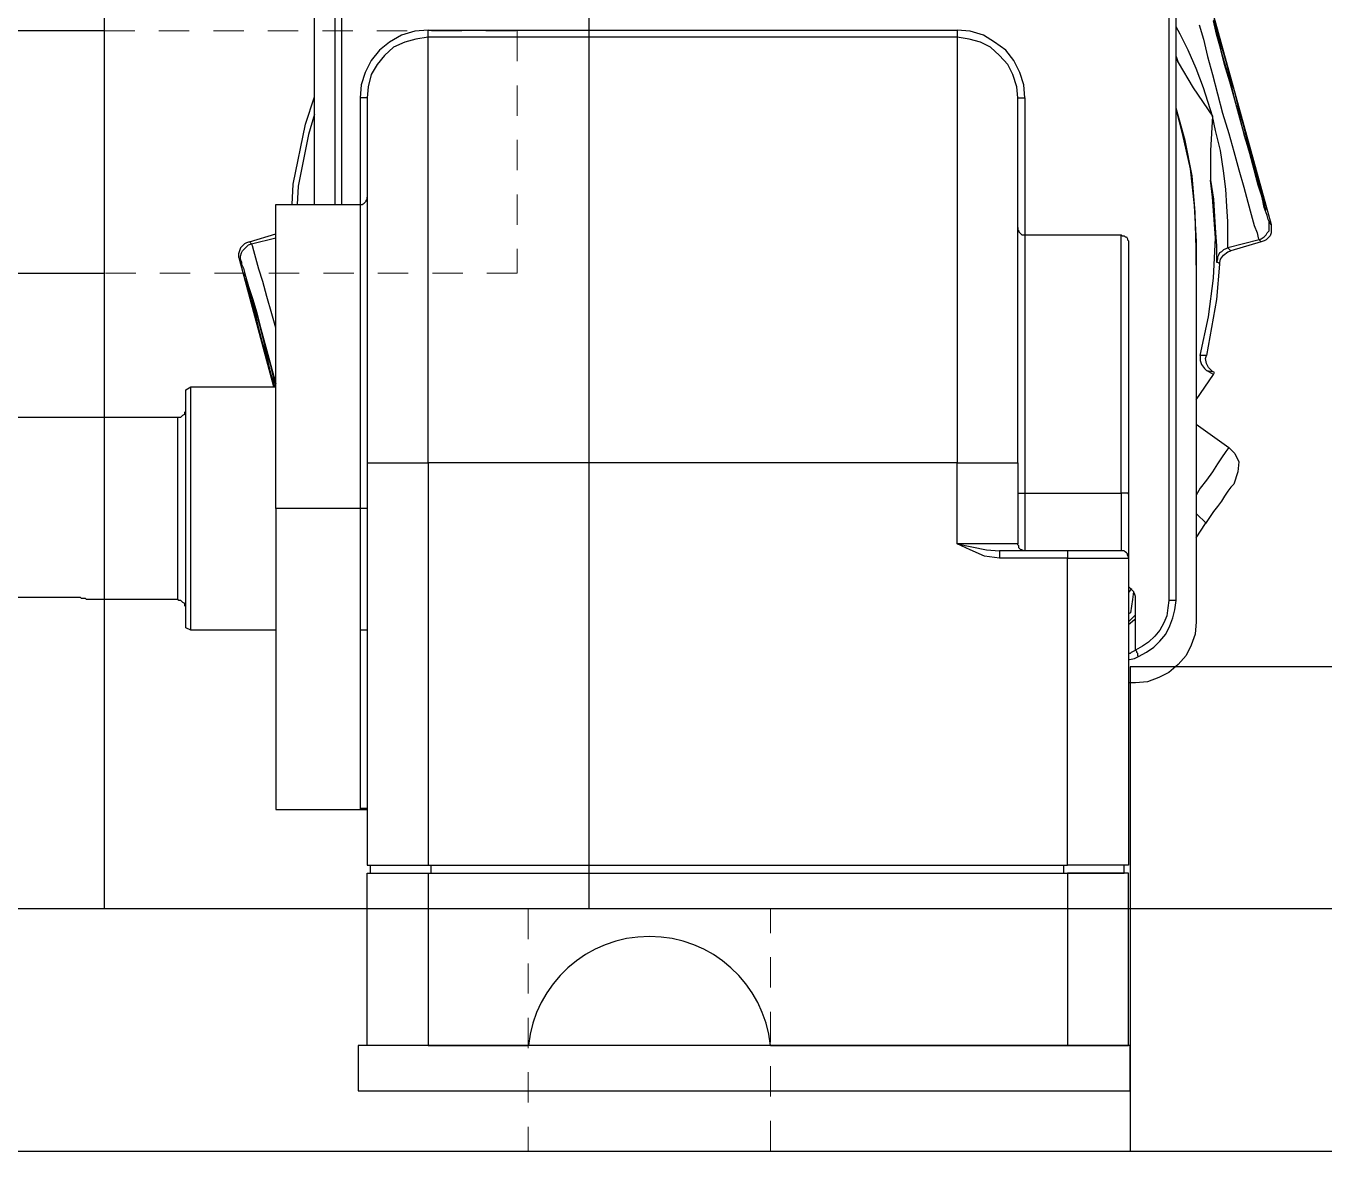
# Model space of a CAD drawing. Header units: inches. Extents: x 4 to 211, y 30 to 478.
# Drawn here: x 56.84 to 62.2, y 367.32 to 371.97 of the extents above; entities that cross this region are included whole.
import ezdxf

# ---------------------------------------------------------------- set-up
doc = ezdxf.new("R2010")
doc.units = ezdxf.units.IN
doc.header["$MEASUREMENT"] = 0
doc.linetypes.add('HIDDEN2', pattern=[0.1875, 0.125, -0.0625])
doc.layers.add('CONSTRUCTION', color=3, linetype='Continuous')
doc.layers.add('OBJECT', color=7, linetype='Continuous')
doc.layers.add('HIDDEN', color=1, linetype='HIDDEN2', lineweight=13)

msp = doc.modelspace()

# ---------------------------------------------------------------- linework, layer by layer
at = {"layer": 'CONSTRUCTION'}
for p, q in [((58.0312, 371.22962), (58.0312, 372.64412)), ((58.1149, 372.56042), (58.1149, 371.22962)), ((58.14419, 371.22962), (58.14419, 372.56042)), ((61.55908, 372.56042), (61.55908, 369.59332)), ((61.58837, 369.59332), (61.58837, 372.56042)), ((61.7181, 372.10008), (61.98175, 371.14593)), ((61.68462, 371.97035), (61.70136, 371.91176)), ((61.74321, 371.99128), (61.75158, 371.9578)), ((61.75577, 371.93269), (61.74321, 371.98709)), ((61.75995, 371.93687), (61.75158, 371.97454)), ((58.3911, 371.9285), (58.34088, 371.89921)), ((58.44551, 371.94524), (58.3911, 371.9285)), ((58.49991, 371.94943), (58.44551, 371.94524)), ((58.49991, 371.92013), (58.44969, 371.91176)), ((58.49991, 371.94106), (58.49991, 371.94943)), ((58.49991, 371.94943), (60.68443, 371.94943)), ((58.49991, 371.93687), (58.49991, 371.94106)), ((58.49991, 371.93269), (58.49991, 371.93687)), ((58.49991, 371.9285), (58.49991, 371.93269)), ((58.49991, 371.92432), (58.49991, 371.9285)), ((58.49991, 371.92013), (58.49991, 371.92432)), ((60.68443, 371.92013), (58.49991, 371.92013)), ((58.49991, 371.91176), (58.49991, 371.92013)), ((60.73884, 371.94524), (60.68443, 371.94943)), ((60.68443, 371.94943), (60.68443, 371.94106)), ((60.68443, 371.94106), (60.68443, 371.93687)), ((60.68443, 371.93687), (60.68443, 371.93269)), ((60.68443, 371.93269), (60.68443, 371.9285)), ((60.68443, 371.9285), (60.68443, 371.92432)), ((60.68443, 371.92432), (60.68443, 371.92013)), ((60.73465, 371.91176), (60.68443, 371.92013)), ((60.68443, 371.92013), (60.68443, 371.91176)), ((60.79324, 371.9285), (60.73884, 371.94524)), ((60.83927, 371.89921), (60.79324, 371.9285)), ((61.60511, 371.93269), (61.58837, 371.96198)), ((61.63859, 371.86573), (61.60511, 371.93269)), ((61.75158, 371.9578), (61.76414, 371.90758)), ((61.77251, 371.8741), (61.75577, 371.93269)), ((61.77669, 371.88247), (61.75995, 371.93687)), ((58.29903, 371.86573), (58.26555, 371.82388)), ((58.34088, 371.89921), (58.29903, 371.86573)), ((58.35762, 371.87828), (58.31996, 371.84481)), ((58.40366, 371.89921), (58.35762, 371.87828)), ((58.44969, 371.91176), (58.40366, 371.89921)), ((58.49991, 371.89084), (58.49991, 371.91176)), ((58.49991, 371.85736), (58.49991, 371.89084)), ((60.68443, 371.91176), (60.68443, 371.89084)), ((60.68443, 371.89084), (60.68443, 371.85736)), ((60.78068, 371.89921), (60.73465, 371.91176)), ((60.82253, 371.87828), (60.78068, 371.89921)), ((60.8602, 371.84481), (60.82253, 371.87828)), ((60.88531, 371.86573), (60.83927, 371.89921)), ((60.91879, 371.82388), (60.88531, 371.86573)), ((61.67207, 371.7904), (61.63859, 371.86573)), ((61.70136, 371.91176), (61.7181, 371.84062)), ((61.76414, 371.90758), (61.77669, 371.85318)), ((61.78925, 371.80714), (61.77251, 371.8741)), ((61.79343, 371.82388), (61.77669, 371.88247)), ((58.26555, 371.82388), (58.24045, 371.77366)), ((58.29066, 371.80714), (58.26555, 371.76529)), ((58.31996, 371.84481), (58.29066, 371.80714)), ((58.49991, 371.81133), (58.49991, 371.85736)), ((58.49991, 371.75274), (58.49991, 371.81133)), ((60.68443, 371.85736), (60.68443, 371.81133)), ((60.68443, 371.81133), (60.68443, 371.75274)), ((60.89368, 371.80714), (60.8602, 371.84481)), ((60.9146, 371.76529), (60.89368, 371.80714)), ((60.9439, 371.77366), (60.91879, 371.82388)), ((61.59674, 371.81551), (61.58837, 371.84062)), ((61.58837, 371.84062), (61.59674, 371.81551)), ((61.59674, 371.81551), (61.65951, 371.71089)), ((61.7181, 371.84062), (61.73903, 371.76529)), ((61.77669, 371.85318), (61.79343, 371.79459)), ((61.81017, 371.736), (61.78925, 371.80714)), ((61.81017, 371.76111), (61.79343, 371.82388)), ((58.24045, 371.77366), (58.22371, 371.72344)), ((58.26555, 371.76529), (58.253, 371.71507)), ((58.49991, 371.68159), (58.49991, 371.75274)), ((60.68443, 371.75274), (60.68443, 371.68159)), ((60.93134, 371.71507), (60.9146, 371.76529)), ((60.96064, 371.72344), (60.9439, 371.77366)), ((61.70136, 371.71089), (61.67207, 371.7904)), ((61.73903, 371.76529), (61.75995, 371.68578)), ((61.79343, 371.79459), (61.81436, 371.72763)), ((61.8311, 371.69415), (61.81017, 371.76111)), ((58.22371, 371.72344), (58.21952, 371.66904)), ((58.253, 371.71507), (58.24882, 371.66904)), ((60.93553, 371.66904), (60.93134, 371.71507)), ((60.96482, 371.66904), (60.96064, 371.72344)), ((61.65951, 371.71089), (61.73903, 371.59371)), ((61.73903, 371.59371), (61.70136, 371.71089)), ((61.8311, 371.66067), (61.81017, 371.736)), ((61.81436, 371.72763), (61.8311, 371.65648)), ((57.99354, 371.56023), (58.0312, 371.67322)), ((58.22371, 371.66904), (58.21952, 371.66904)), ((58.21952, 371.66904), (58.21952, 371.22962)), ((58.22789, 371.66904), (58.22371, 371.66904)), ((58.23626, 371.66904), (58.22789, 371.66904)), ((58.24045, 371.66904), (58.23626, 371.66904)), ((58.24463, 371.66904), (58.24045, 371.66904)), ((58.24882, 371.66904), (58.24463, 371.66904)), ((58.24882, 371.66904), (58.24882, 371.66067)), ((58.24882, 371.66067), (58.24882, 371.63974)), ((58.49991, 371.60208), (58.49991, 371.68159)), ((60.68443, 371.68159), (60.68443, 371.60208)), ((60.93553, 371.66067), (60.93553, 371.66904)), ((60.93553, 371.66904), (60.93971, 371.66904)), ((60.93553, 371.63974), (60.93553, 371.66067)), ((60.93971, 371.66904), (60.9439, 371.66904)), ((60.9439, 371.66904), (60.94808, 371.66904)), ((60.94808, 371.66904), (60.95227, 371.66904)), ((60.95227, 371.66904), (60.96064, 371.66904)), ((60.96064, 371.66904), (60.96482, 371.66904)), ((60.96482, 371.66904), (60.96482, 371.10408)), ((61.75995, 371.68578), (61.78088, 371.60627)), ((61.84784, 371.62301), (61.8311, 371.69415)), ((61.85202, 371.58534), (61.8311, 371.66067)), ((61.8311, 371.65648), (61.85202, 371.58534)), ((58.0312, 371.60208), (58.00609, 371.51838)), ((58.24882, 371.63974), (58.24882, 371.61045)), ((58.24882, 371.61045), (58.24882, 371.56442)), ((58.49991, 371.50583), (58.49991, 371.60208)), ((60.68443, 371.60208), (60.68443, 371.50583)), ((60.93553, 371.61045), (60.93553, 371.63974)), ((60.93553, 371.56442), (60.93553, 371.61045)), ((61.62604, 371.49327), (61.58837, 371.62719)), ((61.58837, 371.61882), (61.61348, 371.52257)), ((61.73903, 371.59371), (61.73066, 371.45142)), ((61.75158, 371.53512), (61.73903, 371.59371)), ((61.78088, 371.60627), (61.80599, 371.52257)), ((61.86876, 371.55186), (61.84784, 371.62301)), ((57.94332, 371.31332), (57.99354, 371.56023)), ((58.24882, 371.56442), (58.24882, 371.51001)), ((60.93553, 371.51001), (60.93553, 371.56442)), ((61.87295, 371.51001), (61.85202, 371.58534)), ((61.85202, 371.58534), (61.86876, 371.51838)), ((61.8855, 371.4849), (61.86876, 371.55186)), ((58.00609, 371.51838), (57.96424, 371.30495)), ((58.24882, 371.51001), (58.24882, 371.44305)), ((58.49991, 371.40539), (58.49991, 371.50583)), ((60.68443, 371.50583), (60.68443, 371.40539)), ((60.93553, 371.44305), (60.93553, 371.51001)), ((61.61348, 371.52257), (61.64696, 371.3761)), ((61.65533, 371.3468), (61.62604, 371.49327)), ((61.77251, 371.45142), (61.75158, 371.53512)), ((61.80599, 371.52257), (61.82691, 371.44724)), ((61.86876, 371.51838), (61.88968, 371.45142)), ((61.89387, 371.43887), (61.87295, 371.51001)), ((61.90224, 371.42213), (61.8855, 371.4849)), ((58.24882, 371.44305), (58.24882, 371.36354)), ((60.93553, 371.36354), (60.93553, 371.44305)), ((61.73066, 371.45142), (61.73066, 371.33006)), ((61.78506, 371.36773), (61.77251, 371.45142)), ((61.82691, 371.44724), (61.84784, 371.37191)), ((61.88968, 371.45142), (61.90642, 371.38865)), ((61.91061, 371.37191), (61.89387, 371.43887)), ((58.49991, 371.2924), (58.49991, 371.40539)), ((60.68443, 371.40539), (60.68443, 371.2924)), ((61.64696, 371.3761), (61.6637, 371.22544)), ((61.91898, 371.36354), (61.90224, 371.42213)), ((61.90642, 371.38865), (61.91898, 371.33425)), ((58.24882, 371.36354), (58.24882, 371.27566)), ((60.93553, 371.27566), (60.93553, 371.36354)), ((61.66788, 371.19614), (61.65533, 371.3468)), ((61.73066, 371.33006), (61.74321, 371.25055)), ((61.73903, 371.25892), (61.73066, 371.33006)), ((61.79343, 371.2924), (61.78506, 371.36773)), ((61.84784, 371.37191), (61.86876, 371.30077)), ((61.92735, 371.30914), (61.91061, 371.37191)), ((61.93153, 371.31332), (61.91898, 371.36354)), ((61.91898, 371.33425), (61.93572, 371.28821)), ((57.93913, 371.22962), (57.94332, 371.31332)), ((57.96424, 371.30495), (57.96006, 371.22962)), ((58.24882, 371.27566), (58.24882, 371.17522)), ((58.49991, 371.17104), (58.49991, 371.2924)), ((60.68443, 371.2924), (60.68443, 371.17104)), ((60.93553, 371.17522), (60.93553, 371.27566)), ((61.79762, 371.22125), (61.79343, 371.2924)), ((61.86876, 371.30077), (61.8855, 371.23799)), ((61.94409, 371.25892), (61.92735, 371.30914)), ((61.94409, 371.27147), (61.93153, 371.31332)), ((61.93572, 371.28821), (61.94409, 371.25055)), ((61.95246, 371.23799), (61.94409, 371.27147)), ((57.87217, 371.22544), (57.87217, 371.22962)), ((57.87217, 371.22962), (58.21952, 371.22962)), ((57.87217, 371.2087), (57.87217, 371.22544)), ((58.21952, 371.22962), (58.21952, 371.22544)), ((58.21952, 371.22962), (58.22371, 371.22962)), ((58.21952, 371.22544), (58.21952, 371.2087)), ((58.22371, 371.22962), (58.22789, 371.22962)), ((58.22789, 371.22962), (58.23626, 371.23381)), ((58.23626, 371.23381), (58.24045, 371.23799)), ((58.24045, 371.23799), (58.24463, 371.24218)), ((58.24463, 371.24636), (58.24882, 371.25055)), ((58.24463, 371.24218), (58.24463, 371.24636)), ((58.24882, 371.25055), (58.24882, 371.25892)), ((61.6637, 371.22544), (61.67207, 371.07478)), ((61.75158, 371.09152), (61.73903, 371.25892)), ((61.74321, 371.25055), (61.7474, 371.17941)), ((61.8018, 371.15848), (61.79762, 371.22125)), ((61.8855, 371.23799), (61.89805, 371.18777)), ((61.95246, 371.21707), (61.94409, 371.25892)), ((61.94409, 371.25055), (61.95246, 371.22544)), ((61.95664, 371.21707), (61.95246, 371.23799)), ((61.95246, 371.22544), (61.95664, 371.2087)), ((61.96501, 371.18359), (61.95246, 371.21707)), ((61.96083, 371.2087), (61.95664, 371.21707)), ((57.87217, 371.17941), (57.87217, 371.2087)), ((57.87217, 371.14174), (57.87217, 371.17941)), ((58.21952, 371.2087), (58.21952, 371.17941)), ((58.21952, 371.17941), (58.21952, 371.14174)), ((58.24882, 371.17522), (58.24882, 371.0706)), ((58.49991, 371.0413), (58.49991, 371.17104)), ((60.68443, 371.17104), (60.68443, 371.0413)), ((60.93553, 371.0706), (60.93553, 371.17522)), ((61.67207, 371.04549), (61.66788, 371.19614)), ((61.7474, 371.17941), (61.75158, 371.11245)), ((61.89805, 371.18777), (61.91061, 371.14174)), ((61.95664, 371.2087), (61.96083, 371.2087)), ((61.9692, 371.16685), (61.96501, 371.18359)), ((61.97338, 371.15848), (61.9692, 371.16685)), ((57.76337, 371.07478), (57.87217, 371.10826)), ((57.87217, 371.08734), (57.87217, 371.14174)), ((58.21952, 371.14174), (58.21952, 371.08734)), ((60.93553, 371.13337), (60.93553, 371.125)), ((60.93553, 371.125), (60.93971, 371.12082)), ((60.93971, 371.12082), (60.93971, 371.11663)), ((60.93971, 371.11663), (60.9439, 371.11245)), ((60.9439, 371.11245), (60.94808, 371.10826)), ((60.94808, 371.10826), (60.95227, 371.10408)), ((61.75158, 371.11245), (61.75577, 371.05804)), ((61.8018, 371.10826), (61.8018, 371.15848)), ((61.8018, 371.07478), (61.8018, 371.10826)), ((61.91061, 371.14174), (61.92316, 371.11245)), ((61.92316, 371.11245), (61.92735, 371.09152)), ((61.96083, 371.10408), (61.96501, 371.11245)), ((61.96501, 371.11245), (61.97338, 371.12082)), ((61.97338, 371.14593), (61.97338, 371.15848)), ((61.98175, 371.14593), (61.97338, 371.15848)), ((61.97338, 371.13337), (61.97338, 371.14593)), ((61.97338, 371.12082), (61.97338, 371.13337)), ((61.98175, 371.11245), (61.97757, 371.09989)), ((61.98175, 371.14593), (61.98175, 371.13756)), ((61.98175, 371.13756), (61.98175, 371.125)), ((61.98175, 371.125), (61.98175, 371.11245)), ((57.73407, 371.05804), (57.7257, 371.04967)), ((57.74244, 371.06641), (57.73407, 371.05804)), ((57.75081, 371.0706), (57.74244, 371.06641)), ((57.76337, 371.07478), (57.75081, 371.0706)), ((57.75081, 371.05386), (57.75918, 371.06223)), ((57.75918, 371.06223), (57.77174, 371.06641)), ((57.77174, 371.06641), (57.76337, 371.07478)), ((57.77174, 371.06641), (57.87217, 371.09152)), ((57.77592, 371.05804), (57.77174, 371.06641)), ((57.78011, 371.03712), (57.77592, 371.05804)), ((57.87217, 371.02456), (57.87217, 371.08734)), ((58.21952, 371.08734), (58.21952, 371.02456)), ((58.24882, 371.0706), (58.24882, 370.95342)), ((60.93553, 370.95342), (60.93553, 371.0706)), ((60.95227, 371.10408), (60.96064, 371.10408)), ((60.96064, 371.10408), (60.96482, 371.10408)), ((60.96482, 371.10408), (61.36239, 371.10408)), ((60.96482, 371.10408), (60.96482, 371.09571)), ((60.96482, 371.09571), (60.96482, 371.07478)), ((60.96482, 371.07478), (60.96482, 371.0413)), ((61.36239, 371.10408), (61.36657, 371.09989)), ((61.36239, 371.09571), (61.36239, 371.10408)), ((61.36239, 371.07478), (61.36239, 371.09571)), ((61.36239, 371.0413), (61.36239, 371.07478)), ((61.36657, 371.09989), (61.37494, 371.09989)), ((61.37494, 371.09989), (61.37913, 371.09571)), ((61.37913, 371.09571), (61.38331, 371.09571)), ((61.38331, 371.09571), (61.3875, 371.08734)), ((61.3875, 371.08734), (61.3875, 371.08315)), ((61.3875, 371.08315), (61.39168, 371.07897)), ((61.39168, 371.07897), (61.39168, 371.0706)), ((61.39168, 371.0706), (61.39168, 371.06641)), ((61.39168, 371.06641), (61.39168, 371.04549)), ((61.67207, 371.07478), (61.67207, 369.50544)), ((61.74321, 370.92413), (61.75158, 371.09152)), ((61.75577, 371.05804), (61.75577, 371.02038)), ((61.93153, 371.08315), (61.8018, 371.04967)), ((61.8018, 371.05386), (61.8018, 371.07478)), ((61.9399, 371.07478), (61.81436, 371.03712)), ((61.92735, 371.09152), (61.93153, 371.08315)), ((61.93153, 371.08315), (61.9399, 371.08734)), ((61.9399, 371.07478), (61.93153, 371.08315)), ((61.9399, 371.08734), (61.95246, 371.09571)), ((61.95246, 371.07897), (61.9399, 371.07478)), ((61.95246, 371.09571), (61.96083, 371.10408)), ((61.96083, 371.08315), (61.95246, 371.07897)), ((61.9692, 371.09152), (61.96083, 371.08315)), ((61.97757, 371.09989), (61.9692, 371.09152)), ((57.72152, 371.03712), (57.71733, 371.02456)), ((57.71733, 371.02456), (57.71733, 371.01201)), ((57.71733, 371.01201), (57.72152, 371.00364)), ((57.7257, 371.04967), (57.72152, 371.03712)), ((57.8638, 370.47634), (57.72152, 371.00364)), ((57.72152, 371.00364), (57.72989, 370.99108)), ((57.7257, 371.01619), (57.72989, 371.02875)), ((57.7257, 371.00364), (57.7257, 371.01619)), ((57.72989, 370.99108), (57.7257, 371.00364)), ((57.72989, 371.02875), (57.73407, 371.03712)), ((57.73407, 371.03712), (57.74244, 371.04549)), ((57.74244, 371.04549), (57.75081, 371.05386)), ((57.78848, 371.00782), (57.78011, 371.03712)), ((57.80103, 370.96179), (57.78848, 371.00782)), ((57.87217, 370.95342), (57.87217, 371.02456)), ((58.21952, 371.02456), (58.21952, 370.95342)), ((58.49991, 370.9032), (58.49991, 371.0413)), ((60.68443, 371.0413), (60.68443, 370.9032)), ((60.96482, 371.0413), (60.96482, 370.99527)), ((61.36239, 370.99527), (61.36239, 371.0413)), ((61.39168, 371.04549), (61.39168, 371.01201)), ((61.39168, 371.01201), (61.39168, 370.97016)), ((61.67207, 370.97853), (61.67207, 371.04549)), ((61.75577, 371.02038), (61.75577, 370.99945)), ((61.75995, 371.00364), (61.75577, 370.99108)), ((61.76414, 371.02038), (61.75995, 371.01201)), ((61.75995, 371.01201), (61.75995, 371.00364)), ((61.76832, 371.02875), (61.76414, 371.02038)), ((61.77669, 371.03293), (61.76832, 371.02875)), ((61.76832, 370.98271), (61.77251, 371.00364)), ((61.77251, 371.00364), (61.78506, 371.02038)), ((61.78506, 371.0413), (61.77669, 371.03293)), ((61.79343, 371.04549), (61.78506, 371.0413)), ((61.78506, 371.02038), (61.8018, 371.03293)), ((61.8018, 371.04967), (61.79343, 371.04549)), ((61.8018, 371.04967), (61.8018, 371.05386)), ((61.80599, 371.04549), (61.8018, 371.04967)), ((61.8018, 371.03293), (61.81436, 371.03712)), ((61.81436, 371.03712), (61.80599, 371.04549)), ((57.72989, 370.99108), (57.72989, 370.98271)), ((57.72989, 370.98271), (57.73826, 370.96597)), ((57.73826, 370.96597), (57.74663, 370.9325)), ((57.81777, 370.91157), (57.80103, 370.96179)), ((57.87217, 370.86972), (57.87217, 370.95342)), ((58.21952, 370.95342), (58.21952, 370.86972)), ((58.24882, 370.95342), (58.24882, 370.83206)), ((60.93553, 370.83206), (60.93553, 370.95342)), ((60.96482, 370.99527), (60.96482, 370.94087)), ((61.36239, 370.94087), (61.36239, 370.99527)), ((61.39168, 370.97016), (61.39168, 370.91157)), ((61.75577, 370.99945), (61.75577, 370.99527)), ((61.75577, 370.99527), (61.75577, 370.99108)), ((61.75577, 370.99108), (61.75995, 370.99108)), ((61.76832, 370.98271), (61.75577, 370.83624)), ((61.75995, 370.99108), (61.76832, 370.9869)), ((61.76832, 370.9869), (61.76832, 370.98271)), ((57.75081, 370.92413), (57.74244, 370.94087)), ((57.74244, 370.94087), (57.74663, 370.9325)), ((57.74663, 370.9325), (57.75918, 370.89065)), ((57.74663, 370.9325), (57.75081, 370.91157)), ((57.755, 370.89902), (57.75081, 370.92413)), ((57.75081, 370.91157), (57.75918, 370.87809)), ((57.76755, 370.86135), (57.755, 370.89902)), ((57.83451, 370.8488), (57.81777, 370.91157)), ((58.49991, 370.76091), (58.49991, 370.9032)), ((60.68443, 370.9032), (60.68443, 370.76091)), ((60.96482, 370.94087), (60.96482, 370.86972)), ((61.36239, 370.86972), (61.36239, 370.94087)), ((61.39168, 370.91157), (61.39168, 370.8488)), ((61.72229, 370.7651), (61.74321, 370.92413)), ((57.75918, 370.89065), (57.77592, 370.84043)), ((57.75918, 370.87809), (57.76755, 370.83624)), ((57.78011, 370.81532), (57.76755, 370.86135)), ((57.77592, 370.84043), (57.79266, 370.78184)), ((57.85543, 370.77765), (57.83451, 370.8488)), ((57.87217, 370.77765), (57.87217, 370.86972)), ((58.21952, 370.86972), (58.21952, 370.77765)), ((60.96482, 370.86972), (60.96482, 370.79021)), ((61.36239, 370.79021), (61.36239, 370.86972)), ((61.39168, 370.8488), (61.39168, 370.76928)), ((57.76755, 370.83624), (57.78429, 370.78602)), ((57.79684, 370.76091), (57.78011, 370.81532)), ((58.24882, 370.83206), (58.24882, 370.70651)), ((60.93553, 370.70651), (60.93553, 370.83206)), ((60.96482, 370.79021), (60.96482, 370.70233)), ((61.36239, 370.70233), (61.36239, 370.79021)), ((61.75577, 370.83624), (61.71392, 370.60607)), ((57.78429, 370.78602), (57.79684, 370.72743)), ((57.79266, 370.78184), (57.8094, 370.71488)), ((57.81358, 370.69814), (57.79684, 370.76091)), ((57.87217, 370.71907), (57.85543, 370.77765)), ((57.87217, 370.67722), (57.87217, 370.77765)), ((58.21952, 370.77765), (58.21952, 370.67722)), ((58.49991, 370.61444), (58.49991, 370.76091)), ((60.68443, 370.76091), (60.68443, 370.61444)), ((61.39168, 370.76928), (61.39168, 370.68559)), ((61.68881, 370.60607), (61.72229, 370.7651)), ((57.79684, 370.72743), (57.81358, 370.66466)), ((57.8094, 370.71488), (57.83032, 370.63955)), ((57.83032, 370.63118), (57.81358, 370.69814)), ((58.24882, 370.70651), (58.24882, 370.57259)), ((60.93553, 370.57259), (60.93553, 370.70651)), ((60.96482, 370.70233), (60.96482, 370.60607)), ((61.36239, 370.60607), (61.36239, 370.70233)), ((61.39168, 370.68559), (61.39168, 370.58933)), ((57.81358, 370.66466), (57.83451, 370.5977)), ((57.83032, 370.63955), (57.85125, 370.56422)), ((57.85125, 370.56422), (57.83032, 370.63118)), ((57.87217, 370.57259), (57.87217, 370.67722)), ((58.21952, 370.67722), (58.21952, 370.57259)), ((57.83451, 370.5977), (57.85125, 370.52656)), ((57.87217, 370.4596), (57.87217, 370.57259)), ((58.21952, 370.57259), (58.21952, 370.4596)), ((58.24882, 370.57259), (58.24882, 370.43868)), ((58.49991, 370.46797), (58.49991, 370.61444)), ((60.68443, 370.61444), (60.68443, 370.46797)), ((60.93553, 370.43868), (60.93553, 370.57259)), ((60.96482, 370.60607), (60.96482, 370.50145)), ((61.36239, 370.50145), (61.36239, 370.60607)), ((61.39168, 370.58933), (61.39168, 370.4889)), ((61.69299, 370.60607), (61.68881, 370.60607)), ((61.68881, 370.60607), (61.68881, 370.58515)), ((61.68881, 370.58515), (61.69299, 370.56841)), ((61.69718, 370.60607), (61.69299, 370.60607)), ((61.70136, 370.60607), (61.69718, 370.60607)), ((61.70973, 370.60607), (61.70136, 370.60607)), ((61.71392, 370.60607), (61.70973, 370.60607)), ((61.70973, 370.59352), (61.71392, 370.60607)), ((61.71392, 370.57259), (61.70973, 370.59352)), ((61.72229, 370.55585), (61.71392, 370.57259)), ((57.85125, 370.56422), (57.87217, 370.4889)), ((57.86799, 370.49308), (57.85125, 370.56422)), ((57.85125, 370.52656), (57.86799, 370.47634)), ((61.67207, 370.42194), (61.74321, 370.52656)), ((61.69299, 370.56841), (61.70555, 370.55167)), ((61.70555, 370.55167), (61.71392, 370.5433)), ((61.71392, 370.5433), (61.73903, 370.53911)), ((61.74321, 370.52656), (61.71392, 370.5433)), ((61.73903, 370.53911), (61.72229, 370.55585)), ((61.7474, 370.53493), (61.73903, 370.53911)), ((61.74321, 370.52656), (61.7474, 370.53493)), ((57.49972, 370.46379), (57.52064, 370.47634)), ((57.52064, 370.47634), (57.87217, 370.47634)), ((57.52064, 370.46797), (57.52064, 370.47634)), ((57.52064, 370.45123), (57.52064, 370.46797)), ((57.87217, 370.4889), (57.86799, 370.49308)), ((58.49991, 370.31313), (58.49991, 370.46797)), ((60.68443, 370.46797), (60.68443, 370.31313)), ((60.96482, 370.50145), (60.96482, 370.39264)), ((61.36239, 370.39264), (61.36239, 370.50145)), ((61.39168, 370.4889), (61.39168, 370.38009)), ((57.49972, 370.45542), (57.49972, 370.46379)), ((57.49972, 370.43868), (57.49972, 370.45542)), ((57.49972, 370.4052), (57.49972, 370.43868)), ((57.52064, 370.42194), (57.52064, 370.45123)), ((57.52064, 370.38009), (57.52064, 370.42194)), ((57.87217, 370.34242), (57.87217, 370.4596)), ((58.21952, 370.4596), (58.21952, 370.34242)), ((58.24882, 370.43868), (58.24882, 370.30057)), ((60.93553, 370.30057), (60.93553, 370.43868)), ((57.48298, 370.35498), (57.48716, 370.35916)), ((57.48716, 370.35916), (57.49553, 370.36335)), ((57.49553, 370.37172), (57.49972, 370.3759)), ((57.49553, 370.36335), (57.49553, 370.37172)), ((57.49972, 370.36335), (57.49972, 370.4052)), ((57.49972, 370.3759), (57.49972, 370.38427)), ((57.49972, 370.31313), (57.49972, 370.36335)), ((57.52064, 370.32568), (57.52064, 370.38009)), ((60.96482, 370.39264), (60.96482, 370.27546)), ((61.36239, 370.27546), (61.36239, 370.39264)), ((61.39168, 370.38009), (61.39168, 370.2671)), ((55.65836, 370.35079), (57.46624, 370.35079)), ((57.46624, 370.35079), (57.47042, 370.35079)), ((57.46624, 370.35079), (57.46624, 370.34242)), ((57.46624, 370.34242), (57.46624, 370.32568)), ((57.46624, 370.32568), (57.46624, 370.2922)), ((57.47042, 370.35079), (57.47879, 370.35079)), ((57.47879, 370.35079), (57.48298, 370.35498)), ((57.49972, 370.25036), (57.49972, 370.31313)), ((57.52064, 370.2671), (57.52064, 370.32568)), ((57.87217, 370.22106), (57.87217, 370.34242)), ((58.21952, 370.34242), (58.21952, 370.22106)), ((58.49991, 370.16247), (58.49991, 370.31313)), ((60.68443, 370.31313), (60.68443, 370.16247)), ((61.67207, 370.3215), (61.80599, 370.22525)), ((57.46624, 370.2922), (57.46624, 370.25036)), ((57.46624, 370.25036), (57.46624, 370.20014)), ((57.49972, 370.1834), (57.49972, 370.25036)), ((57.52064, 370.20014), (57.52064, 370.2671)), ((58.24882, 370.30057), (58.24882, 370.16247)), ((60.93553, 370.16247), (60.93553, 370.30057)), ((60.96482, 370.27546), (60.96482, 370.15829)), ((61.36239, 370.15829), (61.36239, 370.27546)), ((61.39168, 370.2671), (61.39168, 370.1541)), ((57.46624, 370.20014), (57.46624, 370.14155)), ((57.52064, 370.12899), (57.52064, 370.20014)), ((57.87217, 370.09551), (57.87217, 370.22106)), ((58.21952, 370.22106), (58.21952, 370.09551)), ((61.79343, 370.20851), (61.77669, 370.1834)), ((61.80599, 370.22525), (61.79343, 370.20851)), ((61.80599, 370.22525), (61.8311, 370.20014)), ((61.8311, 370.20014), (61.84784, 370.16666)), ((57.49972, 370.10807), (57.49972, 370.1834)), ((58.24882, 370.16247), (58.253, 370.16247)), ((58.24882, 370.16247), (58.24882, 368.50106)), ((58.253, 370.16247), (58.26555, 370.16247)), ((58.26555, 370.16247), (58.29066, 370.16247)), ((58.29066, 370.16247), (58.31996, 370.16247)), ((58.31996, 370.16247), (58.35762, 370.16247)), ((58.35762, 370.16247), (58.40366, 370.16247)), ((58.40366, 370.16247), (58.44969, 370.16247)), ((58.44969, 370.16247), (58.49991, 370.16247)), ((60.68443, 370.16247), (58.49991, 370.16247)), ((58.49991, 370.16247), (58.49991, 368.50106)), ((60.68443, 369.82768), (60.68443, 370.16247)), ((60.68443, 370.16247), (60.73465, 370.16247)), ((60.73465, 370.16247), (60.78068, 370.16247)), ((60.78068, 370.16247), (60.82253, 370.16247)), ((60.82253, 370.16247), (60.8602, 370.16247)), ((60.8602, 370.16247), (60.89368, 370.16247)), ((60.89368, 370.16247), (60.9146, 370.16247)), ((60.9146, 370.16247), (60.93134, 370.16247)), ((60.93134, 370.16247), (60.93553, 370.16247)), ((60.93553, 370.16247), (60.93553, 369.82768)), ((60.96482, 370.15829), (60.96482, 370.03693)), ((61.36239, 370.03693), (61.36239, 370.15829)), ((61.39168, 370.1541), (61.39168, 370.03274)), ((61.75995, 370.15829), (61.73903, 370.12481)), ((61.77669, 370.1834), (61.75995, 370.15829)), ((61.84784, 370.16666), (61.84365, 370.12481)), ((57.46624, 370.14155), (57.46624, 370.07459)), ((57.49972, 370.03274), (57.49972, 370.10807)), ((57.52064, 370.04948), (57.52064, 370.12899)), ((57.87217, 369.97415), (57.87217, 370.09551)), ((58.21952, 370.09551), (58.21952, 369.97415)), ((61.71392, 370.09133), (61.68881, 370.05785)), ((61.73903, 370.12481), (61.71392, 370.09133)), ((61.84365, 370.12481), (61.82691, 370.07459)), ((57.46624, 370.07459), (57.46624, 370.00763)), ((57.52064, 369.97415), (57.52064, 370.04948)), ((60.93553, 370.03693), (60.93971, 370.03693)), ((60.93971, 370.03693), (60.9439, 370.03693)), ((60.9439, 370.03693), (60.94808, 370.03693)), ((60.94808, 370.03693), (60.95227, 370.03693)), ((60.95227, 370.03693), (60.96064, 370.03693)), ((60.96064, 370.03693), (60.96482, 370.03693)), ((60.96482, 370.03693), (60.96482, 369.99089)), ((60.96482, 370.03693), (61.36239, 370.03693)), ((61.36239, 370.03693), (61.36239, 369.99089)), ((61.36657, 370.03693), (61.36239, 370.03693)), ((61.37494, 370.03693), (61.36657, 370.03693)), ((61.37913, 370.03693), (61.37494, 370.03693)), ((61.38331, 370.03693), (61.37913, 370.03693)), ((61.3875, 370.03693), (61.38331, 370.03693)), ((61.39168, 370.03693), (61.3875, 370.03693)), ((61.39168, 370.03274), (61.39168, 370.03693)), ((61.68881, 370.05785), (61.67207, 370.02856)), ((61.8018, 370.04529), (61.78925, 370.02437)), ((61.81436, 370.06203), (61.8018, 370.04529)), ((61.82691, 370.07459), (61.81436, 370.06203)), ((57.46624, 370.00763), (57.46624, 369.93649)), ((57.49972, 369.95323), (57.49972, 370.03274)), ((60.96482, 369.99089), (60.96482, 369.94486)), ((61.36239, 369.99089), (61.36239, 369.94486)), ((61.39168, 370.03274), (61.39168, 369.98252)), ((61.39168, 369.98252), (61.39168, 369.9323)), ((61.75995, 369.98252), (61.74321, 369.9616)), ((61.77669, 370.00345), (61.75995, 369.98252)), ((61.78925, 370.02437), (61.77669, 370.00345)), ((57.46624, 369.93649), (57.46624, 369.86953)), ((57.49972, 369.87371), (57.49972, 369.95323)), ((57.52064, 369.89464), (57.52064, 369.97415)), ((58.21952, 369.97415), (57.87217, 369.97415)), ((57.87217, 369.97415), (57.87217, 368.73123)), ((58.22371, 369.97415), (58.21952, 369.97415)), ((58.21952, 369.97415), (58.21952, 368.73123)), ((58.22789, 369.97415), (58.22371, 369.97415)), ((58.23626, 369.97415), (58.22789, 369.97415)), ((58.24045, 369.97415), (58.23626, 369.97415)), ((58.24463, 369.97415), (58.24045, 369.97415)), ((58.24882, 369.97415), (58.24463, 369.97415)), ((60.96482, 369.94486), (60.96482, 369.90301)), ((61.36239, 369.94486), (61.36239, 369.90301)), ((61.39168, 369.9323), (61.39168, 369.88627)), ((61.68462, 369.94067), (61.67207, 369.95323)), ((61.70136, 369.92393), (61.68462, 369.94067)), ((61.72647, 369.93649), (61.70973, 369.91138)), ((61.74321, 369.9616), (61.72647, 369.93649)), ((57.52064, 369.81931), (57.52064, 369.89464)), ((60.96482, 369.90301), (60.96482, 369.86953)), ((61.36239, 369.90301), (61.36239, 369.86953)), ((61.39168, 369.88627), (61.39168, 369.84442)), ((61.67207, 369.85279), (61.70973, 369.91138)), ((61.70973, 369.91556), (61.70136, 369.92393)), ((61.70973, 369.91138), (61.70973, 369.91556)), ((57.46624, 369.86953), (57.46624, 369.80676)), ((57.49972, 369.79839), (57.49972, 369.87371)), ((60.73465, 369.82768), (60.68443, 369.82768)), ((60.73884, 369.80257), (60.68443, 369.82768)), ((60.68443, 369.82768), (60.80579, 369.80257)), ((60.78068, 369.82768), (60.73465, 369.82768)), ((60.82253, 369.82768), (60.78068, 369.82768)), ((60.8602, 369.82768), (60.82253, 369.82768)), ((60.89368, 369.82768), (60.8602, 369.82768)), ((60.9146, 369.82768), (60.89368, 369.82768)), ((60.93134, 369.82768), (60.9146, 369.82768)), ((60.93553, 369.82768), (60.93134, 369.82768)), ((60.93553, 369.82349), (60.93553, 369.82768)), ((60.93971, 369.81931), (60.93553, 369.82349)), ((60.96482, 369.86953), (60.96482, 369.84023)), ((60.96482, 369.84023), (60.96482, 369.81513)), ((61.36239, 369.86953), (61.36239, 369.84023)), ((61.36239, 369.84023), (61.36239, 369.81513)), ((61.39168, 369.84442), (61.39168, 369.81513)), ((57.46624, 369.80676), (57.46624, 369.74398)), ((57.49972, 369.72724), (57.49972, 369.79839)), ((57.52064, 369.74398), (57.52064, 369.81931)), ((60.79742, 369.77746), (60.73884, 369.80257)), ((60.8602, 369.76909), (60.79742, 369.77746)), ((60.80579, 369.80257), (60.8602, 369.79839)), ((61.14059, 369.79839), (60.8602, 369.79839)), ((60.8602, 369.79839), (60.8602, 369.7942)), ((60.8602, 369.7942), (60.8602, 369.79002)), ((60.8602, 369.79002), (60.8602, 369.78583)), ((60.8602, 369.78583), (60.8602, 369.78165)), ((60.8602, 369.78165), (60.8602, 369.77328)), ((60.8602, 369.77328), (60.8602, 369.76909)), ((61.14059, 369.76909), (60.8602, 369.76909)), ((60.93971, 369.81094), (60.93971, 369.81931)), ((60.9439, 369.80676), (60.93971, 369.81094)), ((60.94808, 369.80257), (60.9439, 369.80676)), ((60.95227, 369.80257), (60.94808, 369.80257)), ((60.96064, 369.79839), (60.95227, 369.80257)), ((60.96482, 369.79839), (60.96064, 369.79839)), ((60.96482, 369.81513), (60.96482, 369.80257)), ((60.96482, 369.80257), (60.96482, 369.79839)), ((61.18244, 369.79839), (61.14059, 369.79839)), ((61.14059, 369.79839), (61.14059, 369.7942)), ((61.14059, 369.7942), (61.14059, 369.79002)), ((61.14059, 369.79002), (61.14059, 369.78583)), ((61.14059, 369.78583), (61.14059, 369.78165)), ((61.14059, 369.78165), (61.14059, 369.77328)), ((61.14059, 369.77328), (61.14059, 369.76909)), ((61.14059, 368.50106), (61.14059, 369.76909)), ((61.14059, 369.76909), (61.19081, 369.76909)), ((61.22428, 369.79839), (61.18244, 369.79839)), ((61.19081, 369.76909), (61.23684, 369.76909)), ((61.26195, 369.79839), (61.22428, 369.79839)), ((61.23684, 369.76909), (61.27869, 369.76909)), ((61.29543, 369.79839), (61.26195, 369.79839)), ((61.27869, 369.76909), (61.31635, 369.76909)), ((61.32472, 369.79839), (61.29543, 369.79839)), ((61.31635, 369.76909), (61.34983, 369.76909)), ((61.34565, 369.79839), (61.32472, 369.79839)), ((61.3582, 369.79839), (61.34565, 369.79839)), ((61.34983, 369.76909), (61.37076, 369.76909)), ((61.36239, 369.79839), (61.3582, 369.79839)), ((61.36239, 369.81513), (61.36239, 369.80257)), ((61.36239, 369.80257), (61.36239, 369.79839)), ((61.36657, 369.79839), (61.36239, 369.79839)), ((61.37494, 369.79839), (61.36657, 369.79839)), ((61.37076, 369.76909), (61.3875, 369.76909)), ((61.37913, 369.7942), (61.37494, 369.79839)), ((61.38331, 369.79002), (61.37913, 369.7942)), ((61.3875, 369.78583), (61.38331, 369.79002)), ((61.3875, 369.78165), (61.3875, 369.78583)), ((61.39168, 369.77328), (61.3875, 369.78165)), ((61.3875, 369.76909), (61.39168, 369.76909)), ((61.39168, 369.81513), (61.39168, 369.79002)), ((61.39168, 369.79002), (61.39168, 369.77328)), ((61.39168, 369.77328), (61.39168, 369.76909)), ((61.39168, 369.76909), (61.39168, 369.77328)), ((61.39168, 369.76909), (61.39168, 368.50106)), ((57.46624, 369.74398), (57.46624, 369.69376)), ((57.49972, 369.66028), (57.49972, 369.72724)), ((57.52064, 369.67702), (57.52064, 369.74398)), ((57.46624, 369.69376), (57.46624, 369.65191)), ((57.52064, 369.61843), (57.52064, 369.67702)), ((57.46624, 369.65191), (57.46624, 369.62262)), ((57.46624, 369.62262), (57.46624, 369.60169)), ((57.49972, 369.60588), (57.49972, 369.66028)), ((57.52064, 369.56822), (57.52064, 369.61843)), ((61.39587, 369.64773), (61.39168, 369.65191)), ((61.40424, 369.64354), (61.39168, 369.6268)), ((61.40424, 369.63936), (61.39587, 369.64773)), ((61.41261, 369.63099), (61.40424, 369.63936)), ((61.41261, 369.63099), (61.40842, 369.59751)), ((61.41679, 369.62262), (61.41261, 369.63099)), ((61.42098, 369.61006), (61.41679, 369.62262)), ((61.42098, 369.59751), (61.42098, 369.61006)), ((57.01427, 369.60588), (55.65836, 369.60588)), ((57.01845, 369.60588), (57.01427, 369.60588)), ((57.03519, 369.60588), (57.01845, 369.60588)), ((57.04356, 369.60588), (57.03519, 369.60588)), ((57.05193, 369.60588), (57.04356, 369.60588)), ((57.06449, 369.60588), (57.05193, 369.60588)), ((57.06867, 369.60169), (57.06449, 369.60588)), ((57.07704, 369.60169), (57.06867, 369.60169)), ((57.08541, 369.60169), (57.07704, 369.60169)), ((57.0896, 369.59751), (57.08541, 369.60169)), ((57.09378, 369.59751), (57.0896, 369.59751)), ((57.09797, 369.59751), (57.09378, 369.59751)), ((57.10215, 369.59751), (57.09797, 369.59751)), ((57.10634, 369.59751), (57.10215, 369.59751)), ((57.46624, 369.59751), (57.10634, 369.59751)), ((57.46624, 369.60169), (57.46624, 369.59751)), ((57.47042, 369.59332), (57.46624, 369.59751)), ((57.47879, 369.59332), (57.47042, 369.59332)), ((57.48298, 369.58914), (57.47879, 369.59332)), ((57.48716, 369.58496), (57.48298, 369.58914)), ((57.49553, 369.58077), (57.48716, 369.58496)), ((57.49553, 369.5724), (57.49553, 369.58077)), ((57.49972, 369.56822), (57.49553, 369.5724)), ((57.49972, 369.55985), (57.49972, 369.60588)), ((57.49972, 369.55985), (57.49972, 369.56822)), ((57.49972, 369.52218), (57.49972, 369.55985)), ((57.52064, 369.52637), (57.52064, 369.56822)), ((61.40842, 369.59751), (61.40005, 369.54311)), ((61.42098, 369.38826), (61.42098, 369.59751)), ((61.55489, 369.56403), (61.55071, 369.53055)), ((61.55908, 369.59332), (61.55489, 369.56403)), ((61.56326, 369.59332), (61.55908, 369.59332)), ((61.57163, 369.59332), (61.56326, 369.59332)), ((61.57582, 369.59332), (61.57163, 369.59332)), ((61.58, 369.59332), (61.57582, 369.59332)), ((61.57582, 369.52218), (61.58419, 369.55566)), ((61.58419, 369.59332), (61.58, 369.59332)), ((61.58419, 369.55566), (61.58837, 369.59332)), ((61.58837, 369.59332), (61.58419, 369.59332)), ((57.49972, 369.49707), (57.49972, 369.52218)), ((57.52064, 369.49289), (57.52064, 369.52637)), ((61.40005, 369.54311), (61.39168, 369.53892)), ((61.39168, 369.50544), (61.42098, 369.53474)), ((61.41679, 369.51381), (61.39168, 369.49289)), ((61.40005, 369.54311), (61.40005, 369.54311)), ((61.42098, 369.518), (61.41679, 369.51381)), ((61.42098, 369.53474), (61.42098, 369.53892)), ((61.53815, 369.50126), (61.52141, 369.47196)), ((61.55071, 369.53055), (61.53815, 369.50126)), ((61.56326, 369.4887), (61.57582, 369.52218)), ((61.67207, 369.50544), (61.66788, 369.45522)), ((57.49972, 369.48452), (57.49972, 369.49707)), ((57.49972, 369.48033), (57.49972, 369.48452)), ((57.52064, 369.47196), (57.49972, 369.48033)), ((57.52064, 369.47615), (57.52064, 369.49289)), ((57.52064, 369.47196), (57.52064, 369.47615)), ((57.87217, 369.47196), (57.52064, 369.47196)), ((58.24882, 369.47196), (58.21952, 369.47196)), ((61.50049, 369.44685), (61.47538, 369.42174)), ((61.52141, 369.47196), (61.50049, 369.44685)), ((61.52141, 369.42593), (61.54652, 369.45522)), ((61.54652, 369.45522), (61.56326, 369.4887)), ((61.66788, 369.45522), (61.65115, 369.40919)), ((61.45027, 369.405), (61.42098, 369.38826)), ((61.47538, 369.42174), (61.45027, 369.405)), ((61.46701, 369.37989), (61.4963, 369.40082)), ((61.4963, 369.40082), (61.52141, 369.42593)), ((61.65115, 369.40919), (61.63022, 369.36734)), ((61.39168, 369.37571), (61.40005, 369.37571)), ((61.39168, 369.3506), (61.39587, 369.3506)), ((61.39587, 369.3506), (61.41679, 369.35479)), ((61.40005, 369.37571), (61.40424, 369.37989)), ((61.40424, 369.37989), (61.41261, 369.38408)), ((61.41261, 369.38408), (61.42098, 369.38826)), ((61.41679, 369.35479), (61.43353, 369.36316)), ((61.42098, 369.38826), (61.42516, 369.38408)), ((61.42516, 369.38408), (61.42516, 369.37989)), ((61.42516, 369.37989), (61.42934, 369.37571)), ((61.42934, 369.37571), (61.42934, 369.37152)), ((61.42934, 369.37152), (61.42934, 369.36734)), ((61.42934, 369.36734), (61.43353, 369.36316)), ((61.43353, 369.36316), (61.46701, 369.37989)), ((61.63022, 369.36734), (61.59674, 369.32968)), ((61.55908, 369.2962), (61.51723, 369.27527)), ((61.59674, 369.32968), (61.55908, 369.2962)), ((61.42098, 369.25435), (61.39168, 369.25435)), ((61.47119, 369.25853), (61.42098, 369.25435)), ((61.51723, 369.27527), (61.47119, 369.25853)), ((57.87217, 368.73123), (58.21952, 368.73123)), ((58.24882, 368.73542), (58.21952, 368.73542)), ((58.21952, 368.73123), (58.22371, 368.73123)), ((58.22371, 368.73123), (58.22789, 368.73123)), ((58.22789, 368.73123), (58.23626, 368.73123)), ((58.23626, 368.73123), (58.24045, 368.73123)), ((58.24045, 368.73123), (58.24463, 368.73123)), ((58.24463, 368.73123), (58.24882, 368.73123)), ((58.24882, 368.50106), (58.253, 368.50106)), ((58.253, 368.50106), (58.26555, 368.50106)), ((58.26137, 368.50106), (58.26137, 368.46758)), ((58.26137, 368.50106), (58.26137, 368.50106)), ((58.26555, 368.50106), (58.29066, 368.50106)), ((58.29066, 368.50106), (58.31996, 368.50106)), ((58.31996, 368.50106), (58.35762, 368.50106)), ((58.35762, 368.50106), (58.40366, 368.50106)), ((58.40366, 368.50106), (58.44969, 368.50106)), ((58.44969, 368.50106), (58.49991, 368.50106)), ((58.49991, 368.50106), (61.14059, 368.50106)), ((58.51246, 368.46758), (58.51246, 368.50106)), ((61.12385, 368.50106), (61.12385, 368.46758)), ((61.19081, 368.50106), (61.14059, 368.50106)), ((61.23684, 368.50106), (61.19081, 368.50106)), ((61.27869, 368.50106), (61.23684, 368.50106)), ((61.31635, 368.50106), (61.27869, 368.50106)), ((61.34983, 368.50106), (61.31635, 368.50106)), ((61.37076, 368.50106), (61.34983, 368.50106)), ((61.3875, 368.50106), (61.37076, 368.50106)), ((61.37494, 368.46758), (61.37494, 368.50106)), ((61.37494, 368.50106), (61.37494, 368.50106)), ((61.39168, 368.50106), (61.3875, 368.50106)), ((58.24882, 367.75615), (58.24882, 368.46758)), ((58.24882, 368.46758), (58.253, 368.46758)), ((58.253, 368.46758), (58.26555, 368.46758)), ((58.26137, 368.46758), (58.26974, 368.46758)), ((58.26555, 368.46758), (58.29066, 368.46758)), ((58.26974, 368.46758), (58.28229, 368.46758)), ((58.28229, 368.46758), (58.30322, 368.46758)), ((58.29066, 368.46758), (58.31996, 368.46758)), ((58.30322, 368.46758), (58.3367, 368.46758)), ((58.31996, 368.46758), (58.35762, 368.46758)), ((58.3367, 368.46758), (58.37436, 368.46758)), ((58.35762, 368.46758), (58.40366, 368.46758)), ((58.37436, 368.46758), (58.41621, 368.46758)), ((58.40366, 368.46758), (58.44969, 368.46758)), ((58.41621, 368.46758), (58.46643, 368.46758)), ((58.44969, 368.46758), (58.49991, 368.46758)), ((58.46643, 368.46758), (58.51246, 368.46758)), ((58.49991, 368.46758), (58.49991, 367.75615)), ((58.51246, 368.46758), (61.12385, 368.46758)), ((61.12385, 368.46758), (61.17407, 368.46758)), ((61.14059, 368.46758), (61.14059, 367.75615)), ((61.19081, 368.46758), (61.14059, 368.46758)), ((61.17407, 368.46758), (61.2201, 368.46758)), ((61.23684, 368.46758), (61.19081, 368.46758)), ((61.2201, 368.46758), (61.26613, 368.46758)), ((61.27869, 368.46758), (61.23684, 368.46758)), ((61.26613, 368.46758), (61.3038, 368.46758)), ((61.31635, 368.46758), (61.27869, 368.46758)), ((61.3038, 368.46758), (61.33309, 368.46758)), ((61.34983, 368.46758), (61.31635, 368.46758)), ((61.33309, 368.46758), (61.3582, 368.46758)), ((61.37076, 368.46758), (61.34983, 368.46758)), ((61.3582, 368.46758), (61.37076, 368.46758)), ((61.37076, 368.46758), (61.37494, 368.46758)), ((61.3875, 368.46758), (61.37076, 368.46758)), ((61.39168, 368.46758), (61.3875, 368.46758)), ((61.39168, 367.75615), (61.39168, 368.46758)), ((58.253, 367.75615), (58.24882, 367.75615)), ((58.26555, 367.75615), (58.253, 367.75615)), ((58.29066, 367.75615), (58.26555, 367.75615)), ((58.31996, 367.75615), (58.29066, 367.75615)), ((58.35762, 367.75615), (58.31996, 367.75615)), ((58.40366, 367.75615), (58.35762, 367.75615)), ((58.44969, 367.75615), (58.40366, 367.75615)), ((58.49991, 367.75615), (58.44969, 367.75615)), ((58.49991, 367.75615), (58.91422, 367.75615)), ((59.91441, 367.75615), (61.14059, 367.75615)), ((61.14059, 367.75615), (61.19081, 367.75615)), ((61.19081, 367.75615), (61.23684, 367.75615)), ((61.23684, 367.75615), (61.27869, 367.75615)), ((61.27869, 367.75615), (61.31635, 367.75615)), ((61.31635, 367.75615), (61.34983, 367.75615)), ((61.34983, 367.75615), (61.37076, 367.75615)), ((61.37076, 367.75615), (61.3875, 367.75615)), ((61.3875, 367.75615), (61.39168, 367.75615))]:
    msp.add_line(p, q, dxfattribs=at)
msp.add_arc((59.41431, 367.70356), 0.50285, 6.00288, 173.99712, dxfattribs=at)
at = {"layer": 'HIDDEN'}
for points in [[(57.16395, 370.94549), (57.16395, 371.94549), (58.86824, 371.94549), (58.86824, 370.94549)], [(58.91395, 367.32049), (59.91395, 367.32049), (59.91395, 368.32049), (58.91395, 368.32049)]]:
    msp.add_lwpolyline(points, close=True, dxfattribs=at)
at = {"layer": 'OBJECT'}
for points in [[(57.16395, 373.32049), (59.16395, 373.32049), (59.16395, 368.32049), (57.16395, 368.32049)], [(57.16395, 370.94549), (57.16395, 371.94549), (51.66395, 371.94549), (51.66395, 370.94549)], [(61.39935, 367.32049), (86.42855, 367.32049), (86.42855, 369.32049), (61.39935, 369.32049)], [(50.66395, 367.32049), (97.16395, 367.32049), (97.16395, 368.32049), (50.66395, 368.32049)], [(61.39935, 367.75615), (58.21185, 367.75615), (58.21185, 367.56865), (61.39935, 367.56865)]]:
    msp.add_lwpolyline(points, close=True, dxfattribs=at)

doc.saveas('drawing.dxf')
